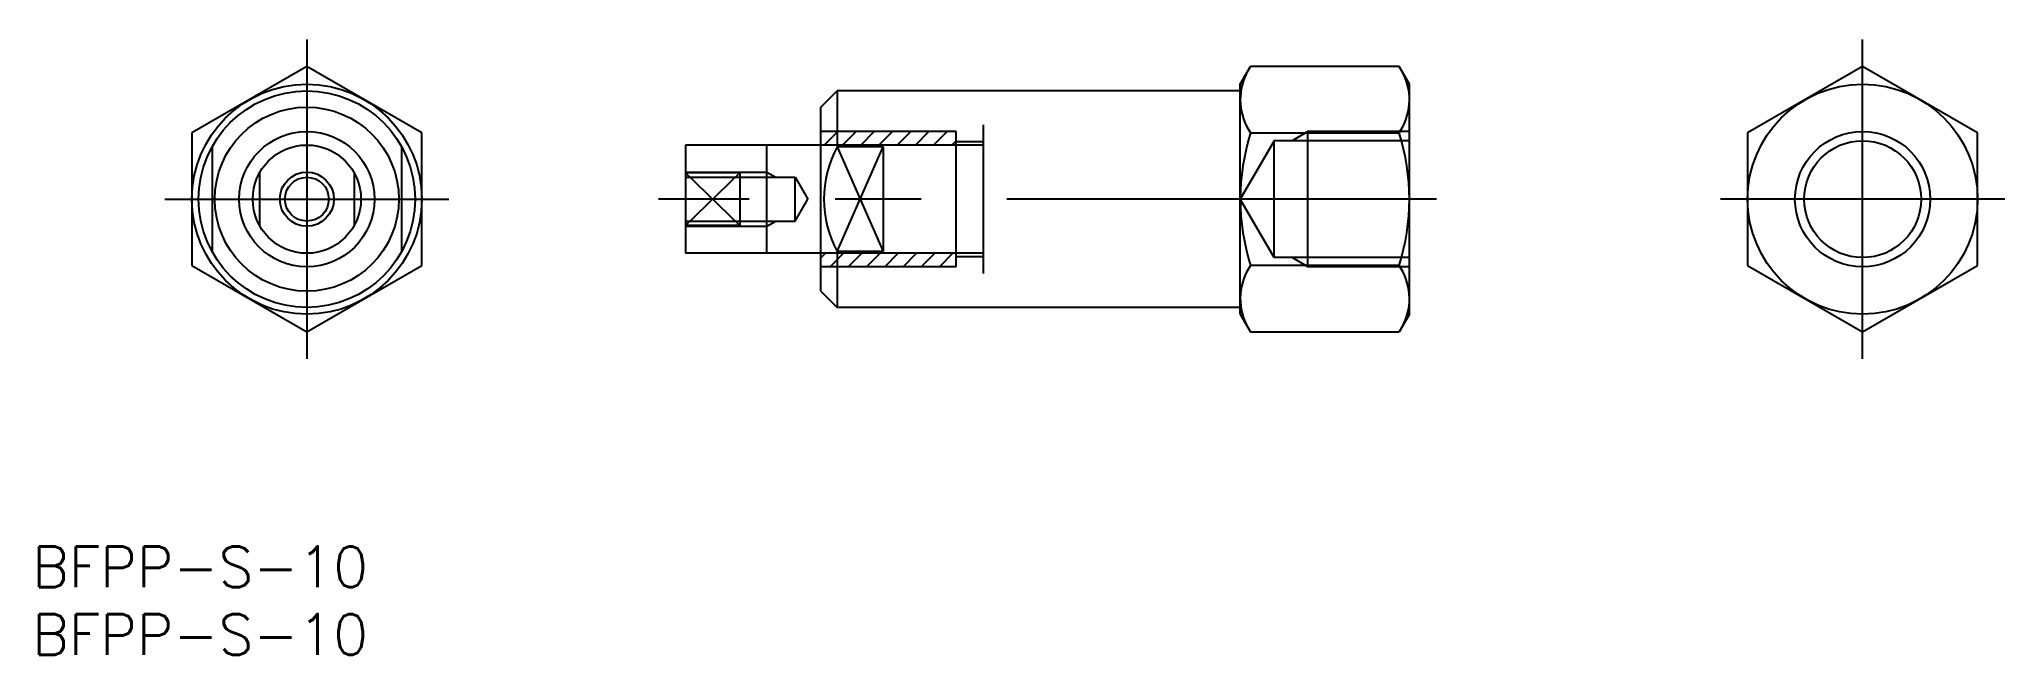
# Model space of a CAD drawing. Extents: x -20 to 125, y -34 to 12.
import ezdxf

# ---------------------------------------------------------------- set-up
doc = ezdxf.new("R2010")
doc.units = 0
for name, pattern in [('CENTER', [50.8, 31.75, -6.35, 6.35, -6.35]), ('DASHED', [19.05, 12.7, -6.35]), ('PHANTOM', [63.5, 31.75, -6.35, 6.35, -6.35, 6.35, -6.35])]:
    doc.linetypes.add(name, pattern=pattern)
doc.layers.get('0').update_dxf_attribs({"linetype": 'CONTINUOUS'})
doc.layers.add('CENTER', color=1, linetype='CENTER')
doc.styles.get("Standard").update_dxf_attribs({"font": 'txt.shx', "height": 3, "bigfont": 'bigfont.shx'})

msp = doc.modelspace()

# ---------------------------------------------------------------- linework, layer by layer
at = {"color": 7, "linetype": 'CONTINUOUS'}
for p, q in [((0, 9.81), (-8.5, 4.91)), ((8.5, 4.91), (0, 9.81)), ((69, 8.5), (69.76, 9.81)), ((80.74, 9.81), (69.76, 9.81)), ((81.5, 8.5), (80.74, 9.81)), ((115, 9.81), (106.5, 4.91)), ((123.5, 4.91), (115, 9.81)), ((38, 6.8), (39.2, 8)), ((69, 8), (39.2, 8)), ((39.2, 8), (39.2, 3.87)), ((69, -8.5), (69, 8.5)), ((81.5, -8.5), (81.5, 8.5)), ((38, -6.8), (38, 6.8)), ((-8.5, 4.91), (-8.5, -4.91)), ((8.5, -4.91), (8.5, 4.91)), ((69.76, 4.91), (80.74, 4.91)), ((106.5, 4.91), (106.5, -4.91)), ((123.5, -4.91), (123.5, 4.91)), ((-7, 3.87), (-7, -3.87)), ((7, 3.87), (7, -3.87)), ((28, 4), (28, -4)), ((38, 4), (28, 4)), ((42.6, 3.87), (39.2, 3.87)), ((42.6, 3.87), (42.6, -3.87)), ((-3.5, 1.94), (-3.5, -1.94)), ((3.5, 1.94), (3.5, -1.94)), ((32, 1.94), (28, 1.94)), ((32, 1.94), (32, -1.94)), ((32, -1.94), (28, -1.94)), ((38, -4), (28, -4)), ((39.2, -3.87), (39.2, -8)), ((42.6, -3.87), (39.2, -3.87)), ((-8.5, -4.91), (0, -9.81)), ((0, -9.81), (8.5, -4.91)), ((80.74, -4.91), (69.76, -4.91)), ((106.5, -4.91), (115, -9.81)), ((115, -9.81), (123.5, -4.91)), ((38, -6.8), (39.2, -8)), ((69, -8), (39.2, -8)), ((69, -8.5), (69.76, -9.81)), ((81.5, -8.5), (80.74, -9.81)), ((69.76, -9.81), (80.74, -9.81))]:
    msp.add_line(p, q, dxfattribs=at)
at = {"color": 3, "linetype": 'DASHED'}
for p, q in [((48, 5), (38, 5)), ((38.25, 4), (39.25, 5)), ((39.6, 4), (40.6, 5)), ((40.94, 4), (41.94, 5)), ((42.29, 4), (43.29, 5)), ((43.64, 4), (44.64, 5)), ((44.98, 4), (45.98, 5)), ((46.33, 4), (47.33, 5)), ((48, -5), (48, 5)), ((50, 5.5), (50, -5.5)), ((74, 5), (72.83, 4.32)), ((74, -5), (74, 5)), ((81.5, 5), (74, 5)), ((50, 4), (38, 4)), ((47.68, 4), (48, 4.32)), ((50, 4.25), (48, 4.25)), ((71.5, 4.32), (69, 0)), ((71.5, -4.32), (71.5, 4.32)), ((81.5, 4.32), (71.5, 4.32)), ((28, 2), (34, 2)), ((28, 1.62), (36.1, 1.62)), ((34, 2), (34.66, 1.62)), ((34, -2), (34, 2)), ((36.1, 1.62), (37.04, 0)), ((36.1, -1.62), (36.1, 1.62)), ((71.5, -4.32), (69, 0)), ((36.1, -1.62), (37.04, 0)), ((28, -1.62), (36.1, -1.62)), ((28, -2), (34, -2)), ((34, -2), (34.66, -1.62)), ((50, -4), (38, -4)), ((38, -4.33), (38.33, -4)), ((38.68, -5), (39.68, -4)), ((40.02, -5), (41.02, -4)), ((41.37, -5), (42.37, -4)), ((42.72, -5), (43.72, -4)), ((44.07, -5), (45.07, -4)), ((45.41, -5), (46.41, -4)), ((46.76, -5), (47.76, -4)), ((50, -4.25), (48, -4.25)), ((81.5, -4.32), (71.5, -4.32)), ((74, -5), (72.83, -4.32)), ((48, -5), (38, -5)), ((81.5, -5), (74, -5))]:
    msp.add_line(p, q, dxfattribs=at)
at = {"color": 3, "linetype": 'PHANTOM'}
msp.add_line((34, -4), (34, 4), dxfattribs=at)
at = {"color": 3, "linetype": 'CONTINUOUS'}
for p, q in [((39.2, -3.87), (42.6, 3.87)), ((39.2, 3.87), (42.6, -3.87)), ((28, 1.94), (32, -1.94)), ((28, -1.94), (32, 1.94))]:
    msp.add_line(p, q, dxfattribs=at)
at = {"color": 7, "linetype": 'CONTINUOUS'}
for centre, radius in [((0, 0), 8.5), ((0, 0), 8), ((115, 0), 8.5), ((0, 0), 6.8), ((0, 0), 5), ((0, 0), 4), ((115, 0), 4.32), ((0, 0), 1.62)]:
    msp.add_circle(centre, radius, dxfattribs=at)
at = {"color": 3, "linetype": 'CONTINUOUS'}
for centre, radius in [((115, 0), 5), ((0, 0), 2)]:
    msp.add_circle(centre, radius, dxfattribs=at)
at = {"color": 7, "linetype": 'CONTINUOUS'}
for centre, radius, start, end in [((73.34, 7.36), 4.34, 154.3842, 214.3842), ((77.16, 7.36), 4.34, 325.6158, 25.6158), ((85.24, 0), 16.24, 162.412, 197.588), ((65.26, 0), 16.24, 342.412, 17.588), ((46.39, 0), 8.17, 151.6972, 208.3028), ((73.34, -7.36), 4.34, 145.6158, 205.6158), ((77.16, -7.36), 4.34, 334.3842, 34.3842)]:
    msp.add_arc(centre, radius, start, end, dxfattribs=at)
at = {"layer": 'CENTER', "color": 1, "linetype": 'CENTER'}
for p, q in [((0, 11.81), (0, -11.81)), ((115, -11.81), (115, 11.81)), ((-10.5, 0), (10.5, 0)), ((83.5, 0), (26, 0)), ((125.5, 0), (104.5, 0))]:
    msp.add_line(p, q, dxfattribs=at)

# ---------------------------------------------------------------- texts
at = {"color": 7, "linetype": 'CONTINUOUS'}
for p in [(-20.29, -28.67), (-20.29, -33.67)]:
    msp.add_text('BFPP-S-10', height=3, dxfattribs=at).set_placement(p)

doc.saveas('drawing.dxf')
